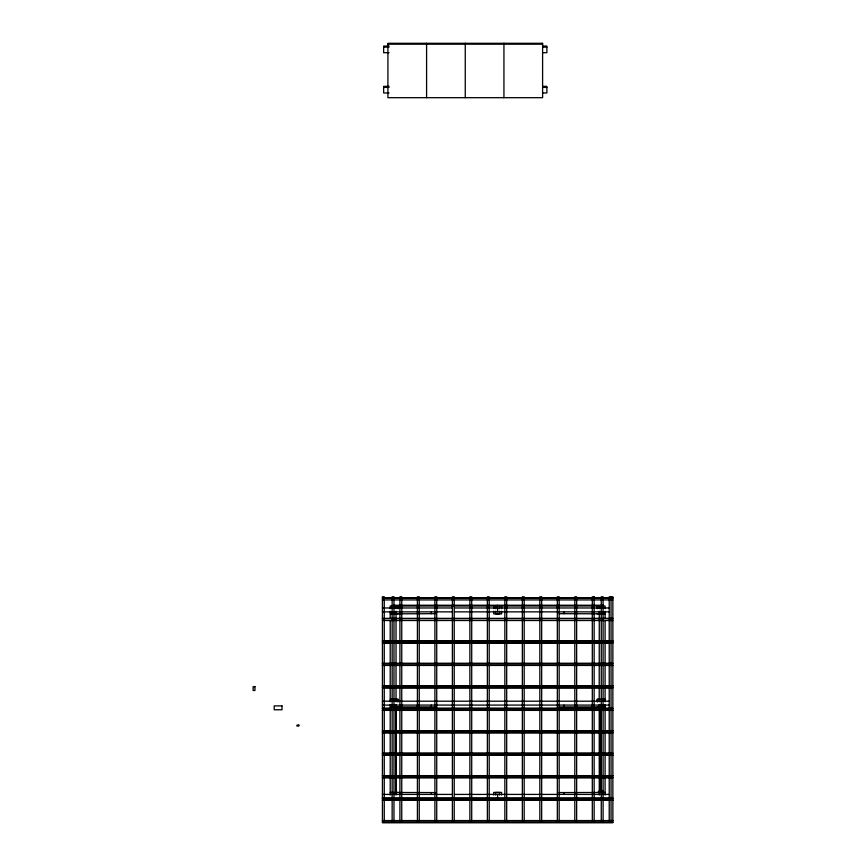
<?xml version="1.0" encoding="UTF-8"?>
<svg xmlns="http://www.w3.org/2000/svg" width="866" height="866" viewBox="0 0 866 866"><rect width="100%" height="100%" fill="white"/><g stroke="black" fill="none" stroke-linecap="round" stroke-linejoin="round"><path stroke-width="1.3" d="M387.914 44.188L542.603 44.188M389.04 46.071L383.638 46.071L383.638 52.696L389.04 52.696M542.83 46.071L546.879 46.071L546.879 52.696L542.83 52.696M383.638 47.121L389.04 47.121M542.83 47.121L546.879 47.121M389.04 86.351L383.638 86.351L383.638 92.965L389.04 92.965M542.83 86.351L546.879 86.351L546.879 92.965L542.83 92.965M383.638 87.401L389.04 87.401M542.83 87.401L546.879 87.401M382.426 597.789L612.868 597.789M382.426 598.049L612.868 598.049M382.426 599.922L612.868 599.922M393.5 605.237L603.158 605.237M392.893 605.973L390.209 605.973L390.209 608.668M393.445 606.038L605.096 605.973L605.096 608.668M382.426 607.975L452.063 607.975M454.737 607.975L608.852 607.975M382.426 611.861L452.063 611.861M454.737 611.861L608.852 611.861M393.445 613.81L434.938 613.691M559.09 613.691L603.158 613.81M390.209 613.875L392.839 613.875M395.47 613.875L398.1 613.875M597.204 613.875L599.835 613.875M602.465 613.875L605.096 613.875M382.426 618.378L612.868 618.378M382.426 618.638L612.868 618.638M382.426 620.511L612.868 620.511M382.426 640.851L612.868 640.851M382.426 641.111L612.868 641.111M382.426 642.724L612.868 642.724M382.426 642.983L612.868 642.983M382.426 663.313L612.868 663.313M382.426 663.572L612.868 663.572M382.426 665.185L612.868 665.185M382.426 665.445L612.868 665.445M382.426 685.775L612.868 685.775M382.426 686.034L612.868 686.034M382.426 687.647L612.868 687.647M382.426 687.907L612.868 687.907M390.209 699.198L392.839 699.198M393.445 699.252L398.1 699.198L398.1 701.828M605.096 699.198L597.204 699.198L597.204 701.828M382.426 701.2L608.83 701.2M382.426 705.086L608.83 705.086M396.033 706.916L434.938 706.916M559.09 706.916L599.196 706.916M390.209 707.089L392.839 707.089M393.445 707.024L398.1 707.089M597.204 707.089L605.096 707.089M599.911 707.024L599.207 707.024L599.272 792.477M382.426 708.247L612.868 708.247M382.426 708.507L612.868 708.507M382.426 710.109L612.868 710.109M382.426 710.38L612.868 710.38M382.426 730.709L612.868 730.709M382.426 730.969L612.868 730.969M382.426 732.582L612.868 732.582M382.426 732.842L612.868 732.842M382.426 753.171L612.868 753.171M382.426 753.431L612.868 753.431M382.426 755.044L612.868 755.044M382.426 755.304L612.868 755.304M382.426 775.633L612.868 775.633M382.426 775.893L612.868 775.893M382.426 777.506L612.868 777.506M382.426 777.765L612.868 777.765M603.158 790.582L599.272 790.582L599.272 795.064M390.209 792.412L392.839 792.412M395.47 792.412L398.1 792.412M597.204 792.412L605.096 792.412M393.445 792.477L434.938 792.585M559.09 792.585L603.158 792.477M382.426 794.414L452.063 794.414M454.737 794.414L608.852 794.414M382.426 798.106L612.868 798.106M382.426 798.3L612.868 798.365M382.426 799.978L612.868 799.978M382.426 800.238L612.868 800.238M382.426 820.567L612.868 820.567M382.426 820.827L612.868 820.827M382.426 822.44L612.868 822.44M599.911 709.698L599.965 791.134M611.05 596.75L611.05 597.789M611.05 599.131L611.05 821.098M609.22 821.401L609.22 596.75L612.868 596.75L612.868 822.7L382.426 822.7L382.426 596.75L384.255 596.75L384.255 821.401M605.096 611.234L605.096 618.118M605.096 620.814L605.096 701.828M605.096 704.459L605.096 795.042M603.093 821.401L603.093 596.75L601.264 596.75L601.264 821.401M599.911 709.698L599.911 791.134M599.196 606.038L599.272 608.625M599.272 611.223L599.207 701.85M599.207 704.437L599.272 708.853M597.443 606.038L597.367 608.625M597.367 699.252L597.367 701.85M597.204 605.973L597.204 608.603M576.648 821.401L576.648 596.75L574.818 596.75L574.818 821.401M563.896 611.861L563.896 613.691M563.896 705.086L563.896 706.916M563.896 792.585L563.896 794.414M559.155 821.401L559.155 596.75L557.336 596.75L557.336 821.401M541.672 821.401L541.672 596.75L539.843 596.75L539.843 821.401M524.179 821.401L524.179 596.75L522.35 596.75L522.35 821.401M506.686 821.401L506.686 596.75L504.856 596.75L504.856 821.401M503.936 43.3L503.936 97.685M501.598 605.973L501.598 608.603M501.598 611.234L501.598 613.875L493.707 613.875L493.707 611.234M501.598 795.042L501.598 792.412L493.707 792.412L493.707 795.042M499.53 606.038L499.53 608.625M499.53 611.223L499.53 613.81L495.644 613.81L495.644 611.223M499.53 795.064L499.53 792.477L495.644 792.477L495.644 795.064M497.647 605.237L497.647 605.973M497.593 607.975L497.593 611.861M497.593 794.414L497.593 798.3M495.644 606.038L495.644 608.625M493.707 605.973L493.707 608.603M489.203 821.401L489.203 596.75L487.374 596.75L487.374 821.401M471.71 821.401L471.71 596.75L469.881 596.75L469.881 821.401M465.259 43.3L465.259 97.685M454.217 821.401L454.217 596.75L452.388 596.75L452.388 821.401M436.724 821.401L436.724 596.75L434.905 596.75L434.905 821.401M436.139 611.861L436.139 613.691M436.139 705.086L436.139 706.916M436.139 792.585L436.139 794.414M431.333 611.861L431.333 613.691M431.333 705.086L431.333 706.916M431.333 792.585L431.333 794.414M426.592 43.3L426.592 97.685M419.241 821.401L419.241 596.75L417.412 596.75L417.412 821.401M401.748 821.401L401.748 596.75L399.919 596.75L399.919 821.401M398.1 605.973L398.1 608.603M397.862 606.038L397.862 608.625M397.862 699.252L397.862 701.85M396.033 606.038L396.033 608.625M396.033 611.223L396.033 701.85M396.033 704.437L396.033 795.064M395.881 706.764L395.881 792.477M393.976 821.401L393.976 596.75L392.146 596.75L392.146 821.401M390.209 611.234L390.209 618.118M390.209 620.814L390.209 701.828M390.209 704.459L390.209 795.042M542.603 43.3L387.914 43.3L387.914 97.685L542.603 97.685L542.603 43.3M594.141 596.75L592.312 596.75L592.312 821.401L594.141 821.401L594.141 596.75M254.95 686.619L253.132 686.619L253.132 690.505L254.95 690.505L254.95 686.619M281.991 705.887L274.219 705.887L274.219 709.774L281.991 709.774L281.991 705.887M298.867 725.091L296.93 725.091L296.93 726.065L298.867 726.065L298.867 725.091M600.939 791.134L600.885 709.698L600.874 791.134"/></g></svg>
